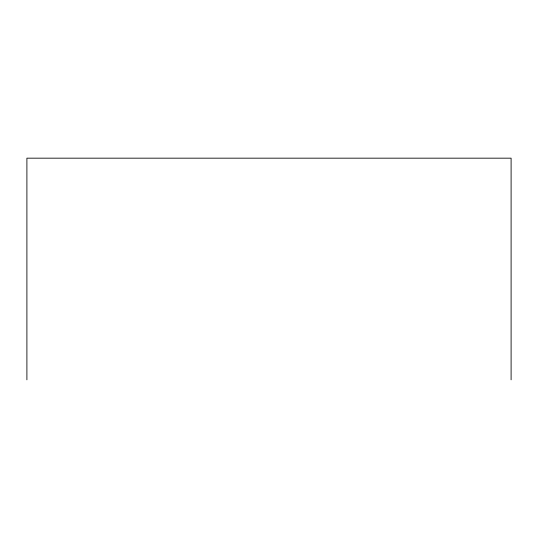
<?xml version="1.0" encoding="UTF-8"?>
<svg xmlns="http://www.w3.org/2000/svg" width="538" height="538" viewBox="0 0 538 538"><rect width="100%" height="100%" fill="white"/><g stroke="black" fill="none" stroke-linecap="round" stroke-linejoin="round"><path stroke-width="0.81" d="M511.1 379.828L511.1 158.172L26.9 158.172L26.9 379.828"/></g></svg>
